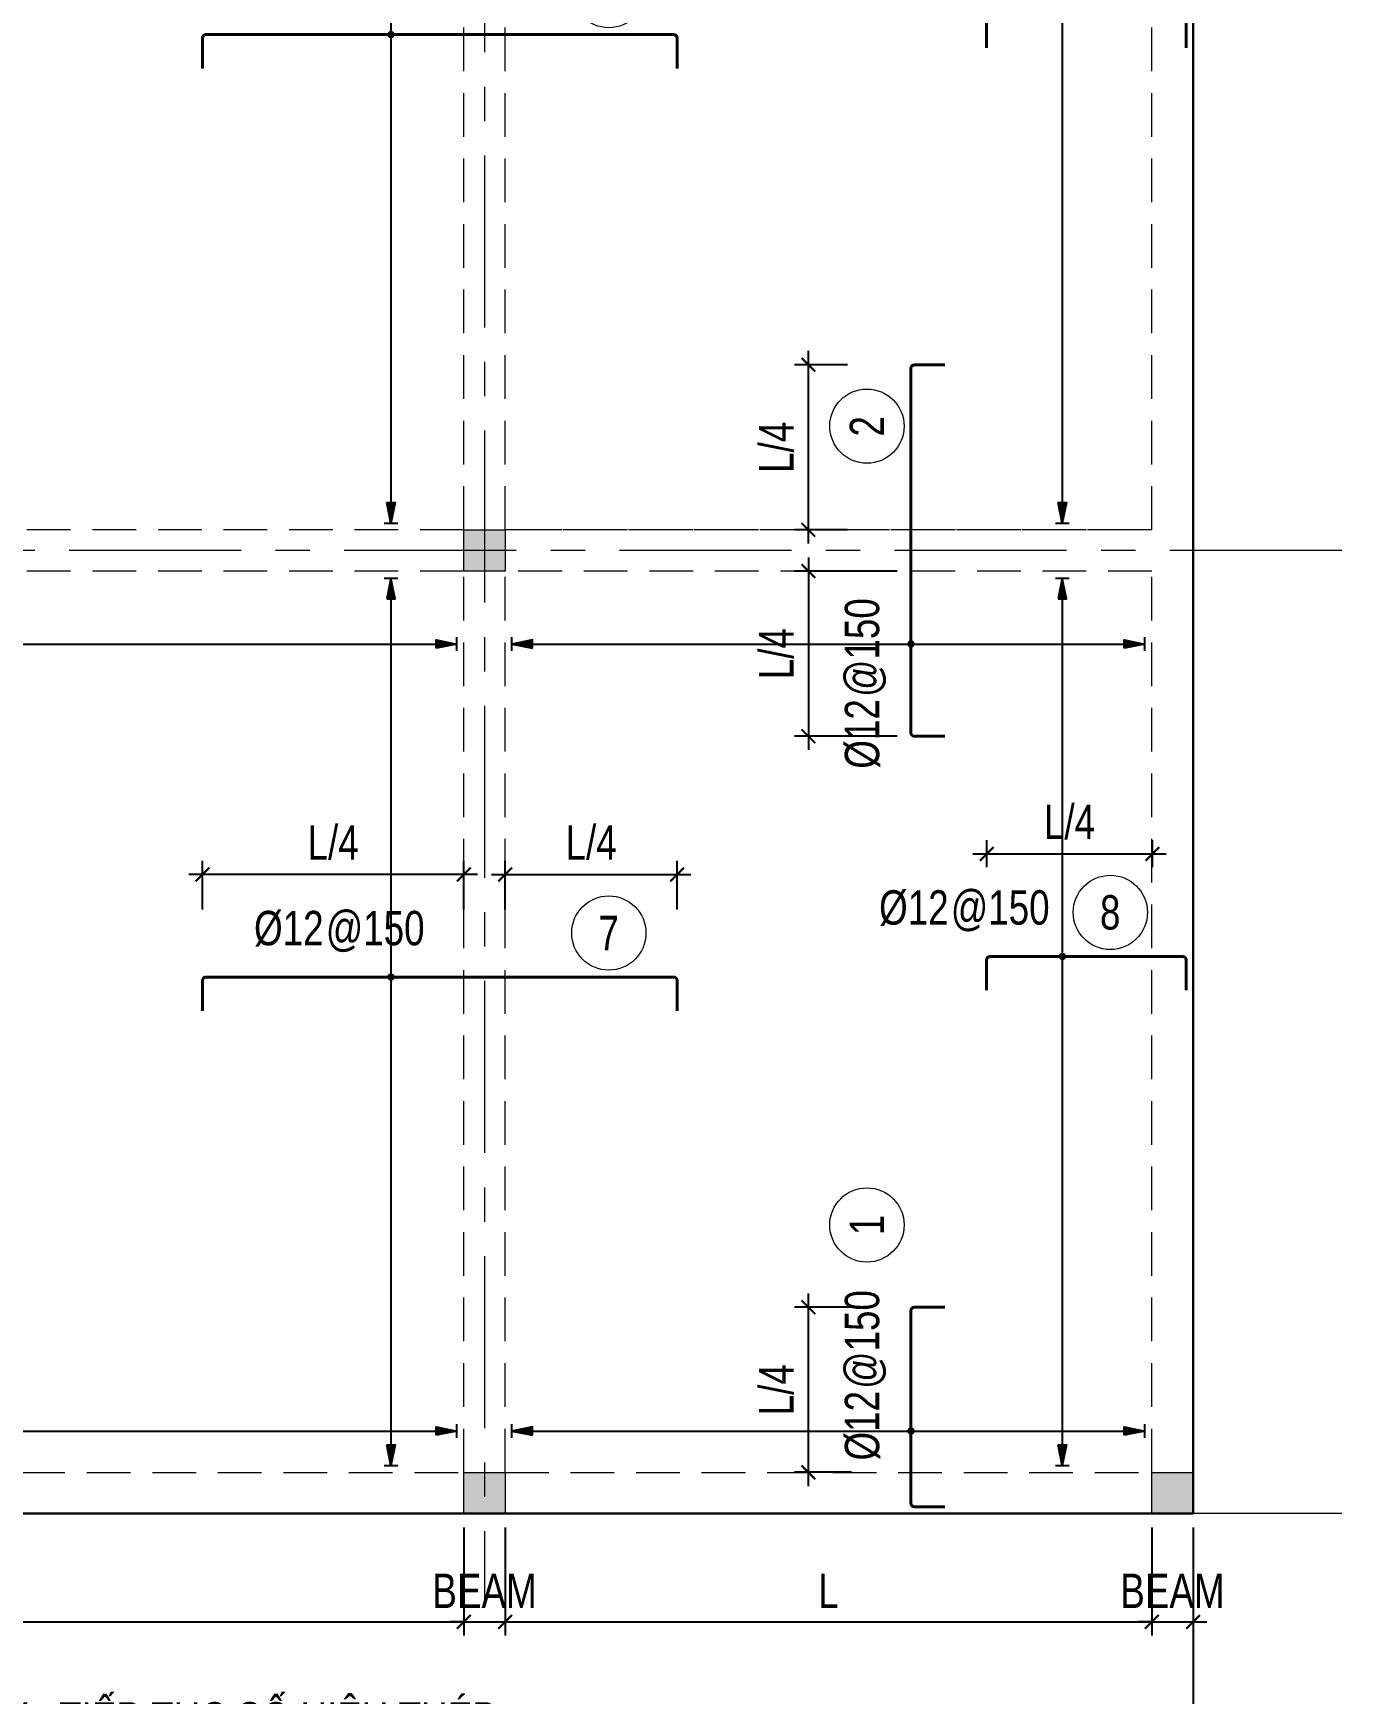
# Model space of a CAD drawing. Header units: millimetres. Extents: x 925681 to 1410834, y 71669 to 296428.
# Drawn here: x 1263827 to 1273338, y 134480 to 146550 of the extents above; entities that cross this region are included whole.
import ezdxf
from ezdxf.enums import TextEntityAlignment as Align

# ---------------------------------------------------------------- set-up
doc = ezdxf.new("R2010")
doc.units = ezdxf.units.MM
doc.header["$LTSCALE"] = 100
doc.linetypes.add('CENTER', pattern=[2, 1.25, -0.25, 0.25, -0.25])
doc.linetypes.add('HIDDEN', pattern=[9.525, 6.35, -3.175])
for name, color, linetype, lineweight in [('Ap0101_grid', 145, 'CENTER', 18), ('Ap0102_dim', 145, 'Continuous', 25), ('Ap0202_T', 141, 'Continuous', 25), ('Ap0301_PPS', 42, 'Continuous', 30), ('Ap0306_PHBS', 43, 'HIDDEN', 20), ('Ap0310_PSS', 130, 'Continuous', 18), ('Ap0404_Reinf.slab', 5, 'Continuous', 40), ('Ap0406_RT_Slab', 71, 'Continuous', 20)]:
    doc.layers.add(name, color=color, linetype=linetype, lineweight=lineweight)
doc.styles.add('Ap_vn_vni.shx', font='vn_vni.shx', dxfattribs={"width": 0.8})
doc.dimstyles.new('Ap_Model', dxfattribs={"dimscale": 100, "dimtxt": 2.5, "dimasz": 1, "dimexe": 1, "dimexo": 1, "dimgap": 1, "dimtad": 1, "dimdec": 0, "dimzin": 3, "dimdsep": 46, "dimtxsty": 'Ap_vn_vni.shx', "dimblk": 'ARCHTICK', "dimcen": 1, "dimdle": 1, "dimclrd": 256, "dimclre": 256, "dimclrt": 7, "dimazin": 2, "dimtfac": 100, "dimtdec": 0, "dimtix": 1, "dimtmove": 2, "dimatfit": 2, "dimldrblk": 'OPEN30', "dimfxl": 1, "dimtolj": 1, "dimtzin": 0, "dimlwd": -1, "dimlwe": -1, "dimarcsym": 0})

# ---------------------------------------------------------------- blocks, each defined once
blk = doc.blocks.new('*D877')
at = {"layer": 'Ap0102_dim', "transparency": 16777216}
for p, q in [((1255257, 135266), (1255257, 133984)), ((1272257, 135266), (1272257, 133984)), ((1255357, 134084), (1259976, 134084)), ((1272157, 134084), (1267538, 134084))]:
    blk.add_line(p, q, dxfattribs=at)
for points in [[(1255357, 134101), (1255357, 134068), (1255257, 134084)], [(1272157, 134101), (1272157, 134068), (1272257, 134084)]]:
    blk.add_solid(points, dxfattribs=at)
at = {"layer": 'Defpoints', "color": 0, "transparency": 16777216}
for p in [(1255257, 135366), (1272257, 135366), (1272257, 134084)]:
    blk.add_point(p, dxfattribs=at)
at = {"layer": 'Ap0102_dim', "color": 7, "transparency": 16777216, "insert": (1263757, 134084), "char_height": 250, "attachment_point": 5, "style": 'Ap_vn_vni.shx'}
blk.add_mtext('\\A1;2. ÑAÙNH XONG PHÖÔNG Y , TIEÁP TUC SOÁ HIEÄU THEÙP\\P THEO  PHÖÔNG X  ', dxfattribs=at)
blk = doc.blocks.new('_Open30')
for p, q in [((-1, 0.27), (0, 0)), ((0, 0), (-1, -0.27)), ((0, 0), (-1, 0))]:
    blk.add_line(p, q)
blk = doc.blocks.new('_ArchTick')
at = {"color": 0, "linetype": 'ByBlock', "const_width": 0.15}
blk.add_lwpolyline([(-0.5, -0.5), (0.5, 0.5)], dxfattribs=at)
blk = doc.blocks.new('*D853')
at = {"layer": 'Ap0102_dim', "transparency": 16777216}
for p, q in [((1260407, 135690), (1260407, 134903)), ((1266957, 135690), (1266957, 134903)), ((1260307, 135003), (1267057, 135003))]:
    blk.add_line(p, q, dxfattribs=at)
at = {"layer": 'Defpoints', "color": 0, "transparency": 16777216}
for p in [(1260407, 135790), (1266957, 135790), (1266957, 135003)]:
    blk.add_point(p, dxfattribs=at)
at = {"layer": 'Ap0102_dim', "transparency": 16777216, "xscale": 100, "yscale": 100, "zscale": 100, "rotation": 180}
blk.add_blockref('_ArchTick', (1260407, 135003), dxfattribs=at)
at = {"layer": 'Ap0102_dim', "transparency": 16777216, "xscale": 100, "yscale": 100, "zscale": 100}
blk.add_blockref('_ArchTick', (1266957, 135003), dxfattribs=at)
at = {"layer": 'Ap0102_dim', "color": 7, "transparency": 16777216, "insert": (1263682, 135228), "char_height": 250, "attachment_point": 5, "style": 'Ap_vn_vni.shx'}
blk.add_mtext('\\A1;L', dxfattribs=at)
blk = doc.blocks.new('*D854')
at = {"layer": 'Ap0102_dim', "transparency": 16777216}
for p, q in [((1266957, 135690), (1266957, 134903)), ((1267257, 135690), (1267257, 134903)), ((1266957, 135003), (1266857, 135003)), ((1266957, 135003), (1267257, 135003)), ((1267257, 135003), (1267357, 135003))]:
    blk.add_line(p, q, dxfattribs=at)
at = {"layer": 'Defpoints', "color": 0, "transparency": 16777216}
for p in [(1266957, 135790), (1267257, 135790), (1267257, 135003)]:
    blk.add_point(p, dxfattribs=at)
at = {"layer": 'Ap0102_dim', "transparency": 16777216, "xscale": 100, "yscale": 100, "zscale": 100}
blk.add_blockref('_ArchTick', (1266957, 135003), dxfattribs=at)
at = {"layer": 'Ap0102_dim', "transparency": 16777216, "xscale": 100, "yscale": 100, "zscale": 100, "rotation": 180}
blk.add_blockref('_ArchTick', (1267257, 135003), dxfattribs=at)
at = {"layer": 'Ap0102_dim', "color": 7, "transparency": 16777216, "insert": (1267107, 135228), "char_height": 250, "attachment_point": 5, "style": 'Ap_vn_vni.shx'}
blk.add_mtext('\\A1;BEAM', dxfattribs=at)
blk = doc.blocks.new('*D855')
at = {"layer": 'Ap0102_dim', "transparency": 16777216}
for p, q in [((1267257, 135690), (1267257, 134903)), ((1271957, 135690), (1271957, 134903)), ((1267157, 135003), (1272057, 135003))]:
    blk.add_line(p, q, dxfattribs=at)
at = {"layer": 'Defpoints', "color": 0, "transparency": 16777216}
for p in [(1267257, 135790), (1271957, 135790), (1271957, 135003)]:
    blk.add_point(p, dxfattribs=at)
at = {"layer": 'Ap0102_dim', "transparency": 16777216, "xscale": 100, "yscale": 100, "zscale": 100, "rotation": 180}
blk.add_blockref('_ArchTick', (1267257, 135003), dxfattribs=at)
at = {"layer": 'Ap0102_dim', "transparency": 16777216, "xscale": 100, "yscale": 100, "zscale": 100}
blk.add_blockref('_ArchTick', (1271957, 135003), dxfattribs=at)
at = {"layer": 'Ap0102_dim', "color": 7, "transparency": 16777216, "insert": (1269607, 135228), "char_height": 250, "attachment_point": 5, "style": 'Ap_vn_vni.shx'}
blk.add_mtext('\\A1;L', dxfattribs=at)
blk = doc.blocks.new('*D856')
at = {"layer": 'Ap0102_dim', "transparency": 16777216}
for p, q in [((1271957, 135690), (1271957, 134903)), ((1272257, 135690), (1272257, 134903)), ((1271957, 135003), (1271857, 135003)), ((1271957, 135003), (1272257, 135003)), ((1272257, 135003), (1272357, 135003))]:
    blk.add_line(p, q, dxfattribs=at)
at = {"layer": 'Defpoints', "color": 0, "transparency": 16777216}
for p in [(1271957, 135790), (1272257, 135790), (1272257, 135003)]:
    blk.add_point(p, dxfattribs=at)
at = {"layer": 'Ap0102_dim', "transparency": 16777216, "xscale": 100, "yscale": 100, "zscale": 100}
blk.add_blockref('_ArchTick', (1271957, 135003), dxfattribs=at)
at = {"layer": 'Ap0102_dim', "transparency": 16777216, "xscale": 100, "yscale": 100, "zscale": 100, "rotation": 180}
blk.add_blockref('_ArchTick', (1272257, 135003), dxfattribs=at)
at = {"layer": 'Ap0102_dim', "color": 7, "transparency": 16777216, "insert": (1272107, 135228), "char_height": 250, "attachment_point": 5, "style": 'Ap_vn_vni.shx'}
blk.add_mtext('\\A1;BEAM', dxfattribs=at)
blk = doc.blocks.new('*U448')
at = {"layer": 'Defpoints'}
for points in [[(30, 2750), (-30, 2750), (0, 2900)], [(30, -3400), (-30, -3400), (0, -3550)]]:
    blk.add_hatch(color=256, dxfattribs=at).paths.add_polyline_path(points)
at = {"layer": 'Ap0202_T', "lineweight": 18}
blk.add_circle((1503, 320), 270, dxfattribs=at)
at = {"layer": 'Ap0404_Reinf.slab'}
blk.add_lwpolyline([(1850, -246), (1850, -25, 0.414214), (1825, 0), (-525, 0, 0.414214), (-550, -25), (-550, -246)], format="xyb", dxfattribs=at)
at = {"layer": 'Defpoints'}
for p, q in [((-50, 2900), (50, 2900)), ((0, 2900), (0, -3550)), ((-50, -3550), (50, -3550))]:
    blk.add_line(p, q, dxfattribs=at)
for points in [[(-30, 2750), (30, 2750), (0, 2900), (-30, 2750)], [(-30, -3400), (30, -3400), (0, -3550), (-30, -3400)]]:
    blk.add_lwpolyline(points, dxfattribs=at)
at = {"layer": 'Defpoints', "const_width": 27}
blk.add_lwpolyline([(-13, 0, 1), (14, 0, 1)], format="xyb", close=True, dxfattribs=at)
at = {"layer": 'Ap0202_T', "style": 'Ap_vn_vni.shx', "width": 0.8, "flags": 8}
blk.add_attdef('1', text='', height=250, dxfattribs=at).set_placement((1503, 320), align=Align.MIDDLE_CENTER)
at = {"layer": 'Ap0406_RT_Slab', "style": 'Ap_vn_vni.shx', "width": 0.8, "flags": 8}
blk.add_attdef('Þ6', text='', height=250, dxfattribs=at).set_placement((49, 356), align=Align.MIDDLE_CENTER)
blk.add_attdef('@150', text='', height=250, dxfattribs=at).set_placement((318, 356), align=Align.MIDDLE_LEFT)
blk = doc.blocks.new('*U467')
at = {"layer": 'Defpoints'}
for points in [[(30, 2750), (-30, 2750), (0, 2900)], [(30, -3400), (-30, -3400), (0, -3550)]]:
    blk.add_hatch(color=256, dxfattribs=at).paths.add_polyline_path(points)
at = {"layer": 'Ap0202_T', "lineweight": 18}
blk.add_circle((1584, 320), 270, dxfattribs=at)
at = {"layer": 'Ap0404_Reinf.slab'}
blk.add_lwpolyline([(2930, -246), (2930, -25, 0.414214), (2905, 0), (-1545, 0, 0.414214), (-1570, -25), (-1570, -246)], format="xyb", dxfattribs=at)
at = {"layer": 'Defpoints'}
for p, q in [((-50, 2900), (50, 2900)), ((0, 2900), (0, -3550)), ((-50, -3550), (50, -3550))]:
    blk.add_line(p, q, dxfattribs=at)
for points in [[(-30, 2750), (30, 2750), (0, 2900), (-30, 2750)], [(-30, -3400), (30, -3400), (0, -3550), (-30, -3400)]]:
    blk.add_lwpolyline(points, dxfattribs=at)
at = {"layer": 'Defpoints', "const_width": 27}
blk.add_lwpolyline([(-13, 0, 1), (14, 0, 1)], format="xyb", close=True, dxfattribs=at)
at = {"layer": 'Ap0202_T', "style": 'Ap_vn_vni.shx', "width": 0.8, "flags": 8}
blk.add_attdef('1', text='', height=250, dxfattribs=at).set_placement((1583, 320), align=Align.MIDDLE_CENTER)
at = {"layer": 'Ap0406_RT_Slab', "style": 'Ap_vn_vni.shx', "width": 0.8, "flags": 8}
blk.add_attdef('Þ6', text='', height=250, dxfattribs=at).set_placement((-826, 356), align=Align.MIDDLE_CENTER)
blk.add_attdef('@150', text='', height=250, dxfattribs=at).set_placement((-557, 356), align=Align.MIDDLE_LEFT)
blk = doc.blocks.new('*U455')
at = {"layer": 'Defpoints'}
for points in [[(30, 2750), (-30, 2750), (0, 2900)], [(30, -1550), (-30, -1550), (0, -1700)]]:
    blk.add_hatch(color=256, dxfattribs=at).paths.add_polyline_path(points)
at = {"layer": 'Ap0202_T', "lineweight": 18}
blk.add_circle((1498, 320), 270, dxfattribs=at)
at = {"layer": 'Ap0404_Reinf.slab'}
blk.add_lwpolyline([(900, -246), (900, -25, 0.414214), (875, 0), (-525, 0, 0.414214), (-550, -25), (-550, -246)], format="xyb", dxfattribs=at)
at = {"layer": 'Defpoints'}
for p, q in [((-50, 2900), (50, 2900)), ((0, 2900), (0, -1700)), ((-50, -1700), (50, -1700))]:
    blk.add_line(p, q, dxfattribs=at)
for points in [[(-30, 2750), (30, 2750), (0, 2900), (-30, 2750)], [(-30, -1550), (30, -1550), (0, -1700), (-30, -1550)]]:
    blk.add_lwpolyline(points, dxfattribs=at)
at = {"layer": 'Defpoints', "const_width": 27}
blk.add_lwpolyline([(-13, 0, 1), (14, 0, 1)], format="xyb", close=True, dxfattribs=at)
at = {"layer": 'Ap0202_T', "style": 'Ap_vn_vni.shx', "width": 0.8, "flags": 8}
blk.add_attdef('1', text='', height=250, dxfattribs=at).set_placement((1498, 320), align=Align.MIDDLE_CENTER)
at = {"layer": 'Ap0406_RT_Slab', "style": 'Ap_vn_vni.shx', "width": 0.8, "flags": 8}
blk.add_attdef('Þ6', text='', height=250, dxfattribs=at).set_placement((39, 356), align=Align.MIDDLE_CENTER)
blk.add_attdef('@150', text='', height=250, dxfattribs=at).set_placement((307, 356), align=Align.MIDDLE_LEFT)
blk = doc.blocks.new('*D872')
at = {"layer": 'Ap0102_dim', "transparency": 16777216}
for p, q in [((1269461, 135990), (1269461, 137390)), ((1269775, 137290), (1269361, 137290)), ((1269775, 136090), (1269361, 136090))]:
    blk.add_line(p, q, dxfattribs=at)
at = {"layer": 'Defpoints', "color": 0, "transparency": 16777216}
for p in [(1269461, 137290), (1269875, 137290), (1269875, 136090)]:
    blk.add_point(p, dxfattribs=at)
at = {"layer": 'Ap0102_dim', "transparency": 16777216, "xscale": 100, "yscale": 100, "zscale": 100}
for p, rotation in [((1269461, 137290), 90), ((1269461, 136090), 270)]:
    blk.add_blockref('_ArchTick', p, dxfattribs=dict(at, rotation=rotation))
at = {"layer": 'Ap0102_dim', "color": 7, "transparency": 16777216, "insert": (1269230, 136690), "char_height": 250, "attachment_point": 5, "rotation": 90, "style": 'Ap_vn_vni.shx'}
blk.add_mtext('\\A1;L/4', dxfattribs=at)
blk = doc.blocks.new('*U468')
at = {"layer": 'Defpoints'}
for points in [[(30, 2750), (-30, 2750), (0, 2900)], [(30, -1550), (-30, -1550), (0, -1700)]]:
    blk.add_hatch(color=256, dxfattribs=at).paths.add_polyline_path(points)
at = {"layer": 'Ap0202_T', "lineweight": 18}
blk.add_circle((1584, 320), 270, dxfattribs=at)
at = {"layer": 'Ap0404_Reinf.slab'}
blk.add_lwpolyline([(2030, -246), (2030, -25, 0.414214), (2005, 0), (-645, 0, 0.414214), (-670, -25), (-670, -246)], format="xyb", dxfattribs=at)
at = {"layer": 'Defpoints'}
for p, q in [((-50, 2900), (50, 2900)), ((0, 2900), (0, -1700)), ((-50, -1700), (50, -1700))]:
    blk.add_line(p, q, dxfattribs=at)
for points in [[(-30, 2750), (30, 2750), (0, 2900), (-30, 2750)], [(-30, -1550), (30, -1550), (0, -1700), (-30, -1550)]]:
    blk.add_lwpolyline(points, dxfattribs=at)
at = {"layer": 'Defpoints', "const_width": 27}
blk.add_lwpolyline([(-13, 0, 1), (14, 0, 1)], format="xyb", close=True, dxfattribs=at)
at = {"layer": 'Ap0202_T', "style": 'Ap_vn_vni.shx', "width": 0.8, "flags": 8}
blk.add_attdef('1', text='', height=250, dxfattribs=at).set_placement((1583, 320), align=Align.MIDDLE_CENTER)
at = {"layer": 'Ap0406_RT_Slab', "style": 'Ap_vn_vni.shx', "width": 0.8, "flags": 8}
blk.add_attdef('Þ6', text='', height=250, dxfattribs=at).set_placement((-653, 356), align=Align.MIDDLE_CENTER)
blk.add_attdef('@150', text='', height=250, dxfattribs=at).set_placement((-384, 356), align=Align.MIDDLE_LEFT)
blk = doc.blocks.new('*D873')
at = {"layer": 'Ap0102_dim', "transparency": 16777216}
for p, q in [((1269461, 142840), (1269461, 144240)), ((1269745, 144140), (1269361, 144140)), ((1269745, 142940), (1269361, 142940))]:
    blk.add_line(p, q, dxfattribs=at)
at = {"layer": 'Defpoints', "color": 0, "transparency": 16777216}
for p in [(1269461, 144140), (1269845, 144140), (1269845, 142940)]:
    blk.add_point(p, dxfattribs=at)
at = {"layer": 'Ap0102_dim', "transparency": 16777216, "xscale": 100, "yscale": 100, "zscale": 100}
for p, rotation in [((1269461, 144140), 90), ((1269461, 142940), 270)]:
    blk.add_blockref('_ArchTick', p, dxfattribs=dict(at, rotation=rotation))
at = {"layer": 'Ap0102_dim', "color": 7, "transparency": 16777216, "insert": (1269230, 143540), "char_height": 250, "attachment_point": 5, "rotation": 90, "style": 'Ap_vn_vni.shx'}
blk.add_mtext('\\A1;L/4', dxfattribs=at)
blk = doc.blocks.new('*D874')
at = {"layer": 'Ap0102_dim', "transparency": 16777216}
for p, q in [((1269461, 142740), (1269461, 141340)), ((1270107, 142640), (1269361, 142640)), ((1270107, 141440), (1269361, 141440))]:
    blk.add_line(p, q, dxfattribs=at)
at = {"layer": 'Defpoints', "color": 0, "transparency": 16777216}
for p in [(1270207, 142640), (1269461, 141440), (1270207, 141440)]:
    blk.add_point(p, dxfattribs=at)
at = {"layer": 'Ap0102_dim', "transparency": 16777216, "xscale": 100, "yscale": 100, "zscale": 100}
for p, rotation in [((1269461, 142640), 90), ((1269461, 141440), 270)]:
    blk.add_blockref('_ArchTick', p, dxfattribs=dict(at, rotation=rotation))
at = {"layer": 'Ap0102_dim', "color": 7, "transparency": 16777216, "insert": (1269230, 142040), "char_height": 250, "attachment_point": 5, "rotation": 90, "style": 'Ap_vn_vni.shx'}
blk.add_mtext('\\A1;L/4', dxfattribs=at)
blk = doc.blocks.new('*U464')
at = {"layer": 'Defpoints'}
for points in [[(30, 2750), (-30, 2750), (0, 2900)], [(30, -3400), (-30, -3400), (0, -3550)]]:
    blk.add_hatch(color=256, dxfattribs=at).paths.add_polyline_path(points)
at = {"layer": 'Ap0202_T', "lineweight": 18}
blk.add_circle((1584, 320), 270, dxfattribs=at)
at = {"layer": 'Ap0404_Reinf.slab'}
blk.add_lwpolyline([(2080, -246), (2080, -25, 0.414214), (2055, 0), (-1345, 0, 0.414214), (-1370, -25), (-1370, -246)], format="xyb", dxfattribs=at)
at = {"layer": 'Defpoints'}
for p, q in [((-50, 2900), (50, 2900)), ((0, 2900), (0, -3550)), ((-50, -3550), (50, -3550))]:
    blk.add_line(p, q, dxfattribs=at)
for points in [[(-30, 2750), (30, 2750), (0, 2900), (-30, 2750)], [(-30, -3400), (30, -3400), (0, -3550), (-30, -3400)]]:
    blk.add_lwpolyline(points, dxfattribs=at)
at = {"layer": 'Defpoints', "const_width": 27}
blk.add_lwpolyline([(-13, 0, 1), (14, 0, 1)], format="xyb", close=True, dxfattribs=at)
at = {"layer": 'Ap0202_T', "style": 'Ap_vn_vni.shx', "width": 0.8, "flags": 8}
blk.add_attdef('1', text='', height=250, dxfattribs=at).set_placement((1583, 320), align=Align.MIDDLE_CENTER)
at = {"layer": 'Ap0406_RT_Slab', "style": 'Ap_vn_vni.shx', "width": 0.8, "flags": 8}
blk.add_attdef('Þ6', text='', height=250, dxfattribs=at).set_placement((-742, 356), align=Align.MIDDLE_CENTER)
blk.add_attdef('@150', text='', height=250, dxfattribs=at).set_placement((-473, 356), align=Align.MIDDLE_LEFT)
blk = doc.blocks.new('*D901')
at = {"layer": 'Ap0102_dim', "transparency": 16777216}
for p, q in [((1267257, 140180), (1267257, 140535)), ((1268507, 140180), (1268507, 140535)), ((1267157, 140435), (1268607, 140435))]:
    blk.add_line(p, q, dxfattribs=at)
at = {"layer": 'Defpoints', "color": 0, "transparency": 16777216}
for p in [(1268507, 140435), (1267257, 140080), (1268507, 140080)]:
    blk.add_point(p, dxfattribs=at)
at = {"layer": 'Ap0102_dim', "transparency": 16777216, "xscale": 100, "yscale": 100, "zscale": 100, "rotation": 180}
blk.add_blockref('_ArchTick', (1267257, 140435), dxfattribs=at)
at = {"layer": 'Ap0102_dim', "transparency": 16777216, "xscale": 100, "yscale": 100, "zscale": 100}
blk.add_blockref('_ArchTick', (1268507, 140435), dxfattribs=at)
at = {"layer": 'Ap0102_dim', "color": 7, "transparency": 16777216, "insert": (1267882, 140666), "char_height": 250, "attachment_point": 5, "style": 'Ap_vn_vni.shx'}
blk.add_mtext('\\A1;L/4', dxfattribs=at)
blk = doc.blocks.new('*D902')
at = {"layer": 'Ap0102_dim', "transparency": 16777216}
for p, q in [((1265057, 140180), (1265057, 140535)), ((1266957, 140180), (1266957, 140535)), ((1267057, 140435), (1264957, 140435))]:
    blk.add_line(p, q, dxfattribs=at)
at = {"layer": 'Defpoints', "color": 0, "transparency": 16777216}
for p in [(1265057, 140435), (1265057, 140080), (1266957, 140080)]:
    blk.add_point(p, dxfattribs=at)
at = {"layer": 'Ap0102_dim', "transparency": 16777216, "xscale": 100, "yscale": 100, "zscale": 100, "rotation": 180}
blk.add_blockref('_ArchTick', (1265057, 140435), dxfattribs=at)
at = {"layer": 'Ap0102_dim', "transparency": 16777216, "xscale": 100, "yscale": 100, "zscale": 100}
blk.add_blockref('_ArchTick', (1266957, 140435), dxfattribs=at)
at = {"layer": 'Ap0102_dim', "color": 7, "transparency": 16777216, "insert": (1266007, 140666), "char_height": 250, "attachment_point": 5, "style": 'Ap_vn_vni.shx'}
blk.add_mtext('\\A1;L/4', dxfattribs=at)
blk = doc.blocks.new('*U460')
at = {"layer": 'Defpoints'}
for points in [[(30, 2750), (-30, 2750), (0, 2900)], [(30, -3400), (-30, -3400), (0, -3550)]]:
    blk.add_hatch(color=256, dxfattribs=at).paths.add_polyline_path(points)
at = {"layer": 'Ap0202_T', "lineweight": 18}
blk.add_circle((1584, 320), 270, dxfattribs=at)
at = {"layer": 'Ap0404_Reinf.slab'}
blk.add_lwpolyline([(2080, -246), (2080, -25, 0.414214), (2055, 0), (-1345, 0, 0.414214), (-1370, -25), (-1370, -246)], format="xyb", dxfattribs=at)
at = {"layer": 'Defpoints'}
for p, q in [((-50, 2900), (50, 2900)), ((0, 2900), (0, -3550)), ((-50, -3550), (50, -3550))]:
    blk.add_line(p, q, dxfattribs=at)
for points in [[(-30, 2750), (30, 2750), (0, 2900), (-30, 2750)], [(-30, -3400), (30, -3400), (0, -3550), (-30, -3400)]]:
    blk.add_lwpolyline(points, dxfattribs=at)
at = {"layer": 'Defpoints', "const_width": 27}
blk.add_lwpolyline([(-13, 0, 1), (14, 0, 1)], format="xyb", close=True, dxfattribs=at)
at = {"layer": 'Ap0202_T', "style": 'Ap_vn_vni.shx', "width": 0.8, "flags": 8}
blk.add_attdef('1', text='', height=250, dxfattribs=at).set_placement((1583, 320), align=Align.MIDDLE_CENTER)
at = {"layer": 'Ap0406_RT_Slab', "style": 'Ap_vn_vni.shx', "width": 0.8, "flags": 8}
blk.add_attdef('Þ6', text='', height=250, dxfattribs=at).set_placement((-704, 356), align=Align.MIDDLE_CENTER)
blk.add_attdef('@150', text='', height=250, dxfattribs=at).set_placement((-435, 356), align=Align.MIDDLE_LEFT)
blk = doc.blocks.new('*U469')
at = {"layer": 'Defpoints'}
for points in [[(30, 2600), (-30, 2600), (0, 2750)], [(30, -3550), (-30, -3550), (0, -3700)]]:
    blk.add_hatch(color=256, dxfattribs=at).paths.add_polyline_path(points)
at = {"layer": 'Ap0202_T', "lineweight": 18}
blk.add_circle((454, 320), 270, dxfattribs=at)
at = {"layer": 'Ap0404_Reinf.slab'}
blk.add_lwpolyline([(900, -246), (900, -25, 0.414214), (875, 0), (-525, 0, 0.414214), (-550, -25), (-550, -246)], format="xyb", dxfattribs=at)
at = {"layer": 'Defpoints'}
for p, q in [((-50, 2750), (50, 2750)), ((0, 2750), (0, -3700)), ((-50, -3700), (50, -3700))]:
    blk.add_line(p, q, dxfattribs=at)
for points in [[(-30, 2600), (30, 2600), (0, 2750), (-30, 2600)], [(-30, -3550), (30, -3550), (0, -3700), (-30, -3550)]]:
    blk.add_lwpolyline(points, dxfattribs=at)
at = {"layer": 'Defpoints', "const_width": 27}
blk.add_lwpolyline([(-13, 0, 1), (14, 0, 1)], format="xyb", close=True, dxfattribs=at)
at = {"layer": 'Ap0202_T', "style": 'Ap_vn_vni.shx', "width": 0.8, "flags": 8}
blk.add_attdef('1', text='', height=250, dxfattribs=at).set_placement((453, 320), align=Align.MIDDLE_CENTER)
at = {"layer": 'Ap0406_RT_Slab', "style": 'Ap_vn_vni.shx', "width": 0.8, "flags": 8}
blk.add_attdef('Þ6', text='', height=250, dxfattribs=at).set_placement((-1018, 356), align=Align.MIDDLE_CENTER)
blk.add_attdef('@150', text='', height=250, dxfattribs=at).set_placement((-749, 356), align=Align.MIDDLE_LEFT)
blk = doc.blocks.new('*U463')
at = {"layer": 'Defpoints'}
for points in [[(30, 2600), (-30, 2600), (0, 2750)], [(30, -3550), (-30, -3550), (0, -3700)]]:
    blk.add_hatch(color=256, dxfattribs=at).paths.add_polyline_path(points)
at = {"layer": 'Ap0202_T', "lineweight": 18}
blk.add_circle((349, 320), 270, dxfattribs=at)
at = {"layer": 'Ap0404_Reinf.slab'}
blk.add_lwpolyline([(900, -246), (900, -25, 0.414214), (875, 0), (-525, 0, 0.414214), (-550, -25), (-550, -246)], format="xyb", dxfattribs=at)
at = {"layer": 'Defpoints'}
for p, q in [((-50, 2750), (50, 2750)), ((0, 2750), (0, -3700)), ((-50, -3700), (50, -3700))]:
    blk.add_line(p, q, dxfattribs=at)
for points in [[(-30, 2600), (30, 2600), (0, 2750), (-30, 2600)], [(-30, -3550), (30, -3550), (0, -3700), (-30, -3550)]]:
    blk.add_lwpolyline(points, dxfattribs=at)
at = {"layer": 'Defpoints', "const_width": 27}
blk.add_lwpolyline([(-13, 0, 1), (14, 0, 1)], format="xyb", close=True, dxfattribs=at)
at = {"layer": 'Ap0202_T', "style": 'Ap_vn_vni.shx', "width": 0.8, "flags": 8}
blk.add_attdef('1', text='', height=250, dxfattribs=at).set_placement((348, 320), align=Align.MIDDLE_CENTER)
at = {"layer": 'Ap0406_RT_Slab', "style": 'Ap_vn_vni.shx', "width": 0.8, "flags": 8}
blk.add_attdef('Þ6', text='', height=250, dxfattribs=at).set_placement((-1079, 356), align=Align.MIDDLE_CENTER)
blk.add_attdef('@150', text='', height=250, dxfattribs=at).set_placement((-810, 356), align=Align.MIDDLE_LEFT)
blk = doc.blocks.new('*D909')
at = {"layer": 'Ap0102_dim', "transparency": 16777216}
for p, q in [((1270757, 140488), (1270757, 140685)), ((1271961, 140488), (1271961, 140685)), ((1270657, 140585), (1272061, 140585))]:
    blk.add_line(p, q, dxfattribs=at)
at = {"layer": 'Defpoints', "color": 0, "transparency": 16777216}
for p in [(1271961, 140585), (1270757, 140388), (1271961, 140388)]:
    blk.add_point(p, dxfattribs=at)
at = {"layer": 'Ap0102_dim', "transparency": 16777216, "xscale": 100, "yscale": 100, "zscale": 100, "rotation": 180}
blk.add_blockref('_ArchTick', (1270757, 140585), dxfattribs=at)
at = {"layer": 'Ap0102_dim', "transparency": 16777216, "xscale": 100, "yscale": 100, "zscale": 100}
blk.add_blockref('_ArchTick', (1271961, 140585), dxfattribs=at)
at = {"layer": 'Ap0102_dim', "color": 7, "transparency": 16777216, "insert": (1271359, 140816), "char_height": 250, "attachment_point": 5, "style": 'Ap_vn_vni.shx'}
blk.add_mtext('\\A1;L/4', dxfattribs=at)

msp = doc.modelspace()

# ---------------------------------------------------------------- linework, layer by layer
at = {"layer": 'Ap0101_grid', "ltscale": 10}
for p, q in [((1267106.6, 157661), (1267106.6, 135142)), ((1272256.6, 157661), (1272256.6, 135142)), ((1273337.9, 142789.6), (1253589.2, 142789.6)), ((1273337.9, 135789.6), (1253589.2, 135789.6))]:
    msp.add_line(p, q, dxfattribs=at)
at = {"layer": 'Ap0301_PPS'}
for p, q in [((1272256.6, 135789.6), (1272256.6, 156789.6)), ((1255256.6, 135789.6), (1272256.6, 135789.6))]:
    msp.add_line(p, q, dxfattribs=at)
at = {"layer": 'Ap0306_PHBS', "ltscale": 0.5}
for p, q in [((1266956.6, 142939.6), (1266956.6, 149489.6)), ((1267256.6, 142939.6), (1267256.6, 149489.6)), ((1271956.6, 142939.6), (1271956.6, 149489.6)), ((1266956.6, 142939.6), (1260406.6, 142939.6)), ((1271956.6, 142939.6), (1267256.6, 142939.6)), ((1271806.6, 142939.6), (1267256.6, 142939.6)), ((1266956.6, 142639.6), (1260406.6, 142639.6)), ((1266956.6, 136089.6), (1266956.6, 142639.6)), ((1267256.6, 136089.6), (1267256.6, 142639.6)), ((1271956.6, 142639.6), (1267256.6, 142639.6)), ((1271956.6, 136089.6), (1271956.6, 142639.6)), ((1260406.6, 136089.6), (1266956.6, 136089.6)), ((1267256.6, 136089.6), (1271956.6, 136089.6))]:
    msp.add_line(p, q, dxfattribs=at)
at = {"layer": 'Ap0310_PSS'}
for points in [[(1267256.6, 142639.6), (1266956.6, 142639.6), (1266956.6, 142939.6), (1267256.6, 142939.6)], [(1267256.6, 135789.6), (1266956.6, 135789.6), (1266956.6, 136089.6), (1267256.6, 136089.6)], [(1272256.6, 135789.6), (1271956.6, 135789.6), (1271956.6, 136089.6), (1272256.6, 136089.6)]]:
    msp.add_lwpolyline(points, close=True, dxfattribs=at)
for points in [[(1266956.6, 142639.6), (1266956.6, 142939.6), (1267256.6, 142639.6), (1267256.6, 142939.6)], [(1266956.6, 135789.6), (1266956.6, 136089.6), (1267256.6, 135789.6), (1267256.6, 136089.6)], [(1271956.6, 135789.6), (1271956.6, 136089.6), (1272256.6, 135789.6), (1272256.6, 136089.6)]]:
    msp.add_solid(points, dxfattribs=at)

# ---------------------------------------------------------------- block references
at = {"layer": 'Ap0404_Reinf.slab'}
for name, p, values in [('*U460', (1266426.7, 146539.6), {'1': '7', 'Þ6': 'Þ12', '@150': '@150'}), ('*U469', (1271306.6, 146689.6), {'1': '8', 'Þ6': 'Þ12', '@150': '@150'}), ('*U464', (1266426.7, 139689.6), {'1': '7', 'Þ6': 'Þ12', '@150': '@150'}), ('*U463', (1271306.6, 139839.6), {'1': '8', 'Þ6': 'Þ12', '@150': '@150'})]:
    msp.add_blockref(name, p, dxfattribs=at).add_auto_attribs(values)
at = {"layer": 'Ap0404_Reinf.slab', "rotation": 90}
for name, p, values in [('*U467', (1263356.6, 142109.7), {'1': '2a', 'Þ6': 'Þ12', '@150': '@150'}), ('*U468', (1270206.6, 142109.7), {'1': '2', 'Þ6': 'Þ12', '@150': '@150'}), ('*U448', (1263356.6, 136389.6), {'1': '1a', 'Þ6': 'Þ12', '@150': '@150'}), ('*U455', (1270206.6, 136389.6), {'1': '1', 'Þ6': 'Þ12', '@150': '@150'})]:
    msp.add_blockref(name, p, dxfattribs=at).add_auto_attribs(values)

# ---------------------------------------------------------------- dimensions: what is measured, and where the dimension line sits
at = {"layer": 'Ap0102_dim'}
for base, p1, p2, picture, middle in [((1269461.3, 144139.6), (1269845.5, 142939.6), (1269845.5, 144139.6), '*D873', (1269230.3, 143539.6)), ((1269461.3, 141439.6), (1270206.6, 142639.6), (1270206.6, 141439.6), '*D874', (1269230.3, 142039.6)), ((1269461.3, 137289.6), (1269874.7, 136089.6), (1269874.7, 137289.6), '*D872', (1269230.3, 136689.6))]:
    dim = msp.add_linear_dim(base=base, p1=p1, p2=p2, angle=90, text='L/4', dimstyle='Ap_Model', dxfattribs=at)
    dim.commit()
    dim.dimension.update_dxf_attribs({"geometry": picture, "text_midpoint": middle})
for base, p1, p2, text, picture, middle in [((1271961.2, 140585), (1270756.6, 140388.4), (1271961.2, 140388.4), 'L/4', '*D909', (1271358.9, 140816)), ((1265056.6, 140435), (1266956.6, 140080.2), (1265056.6, 140080.2), 'L/4', '*D902', (1266006.6, 140666)), ((1268506.6, 140435), (1267256.6, 140080.2), (1268506.6, 140080.2), 'L/4', '*D901', (1267881.6, 140666)), ((1266956.6, 135002.9), (1260406.6, 135789.6), (1266956.6, 135789.6), 'L', '*D853', (1263681.6, 135227.9)), ((1267256.6, 135002.9), (1266956.6, 135789.6), (1267256.6, 135789.6), 'BEAM', '*D854', (1267106.6, 135227.9)), ((1271956.6, 135002.9), (1267256.6, 135789.6), (1271956.6, 135789.6), 'L', '*D855', (1269606.6, 135227.9)), ((1272256.6, 135002.9), (1271956.6, 135789.6), (1272256.6, 135789.6), 'BEAM', '*D856', (1272106.6, 135227.9))]:
    dim = msp.add_linear_dim(base=base, p1=p1, p2=p2, text=text, dimstyle='Ap_Model', dxfattribs=at)
    dim.commit()
    dim.dimension.update_dxf_attribs({"geometry": picture, "text_midpoint": middle})
dim = msp.add_linear_dim(base=(1272256.6, 134084.4), p1=(1255256.6, 135365.6), p2=(1272256.6, 135365.6), text='2. ÑAÙNH XONG PHÖÔNG Y , TIEÁP TUC SOÁ HIEÄU THEÙP\\P THEO  PHÖÔNG X  ', dimstyle='Ap_Model', override={"dimsah": 1}, dxfattribs=at)
dim.commit()
dim.dimension.update_dxf_attribs({"geometry": '*D877', "text_midpoint": (1263756.6, 134084.4), "dimtype": 160})

doc.saveas('drawing.dxf')
